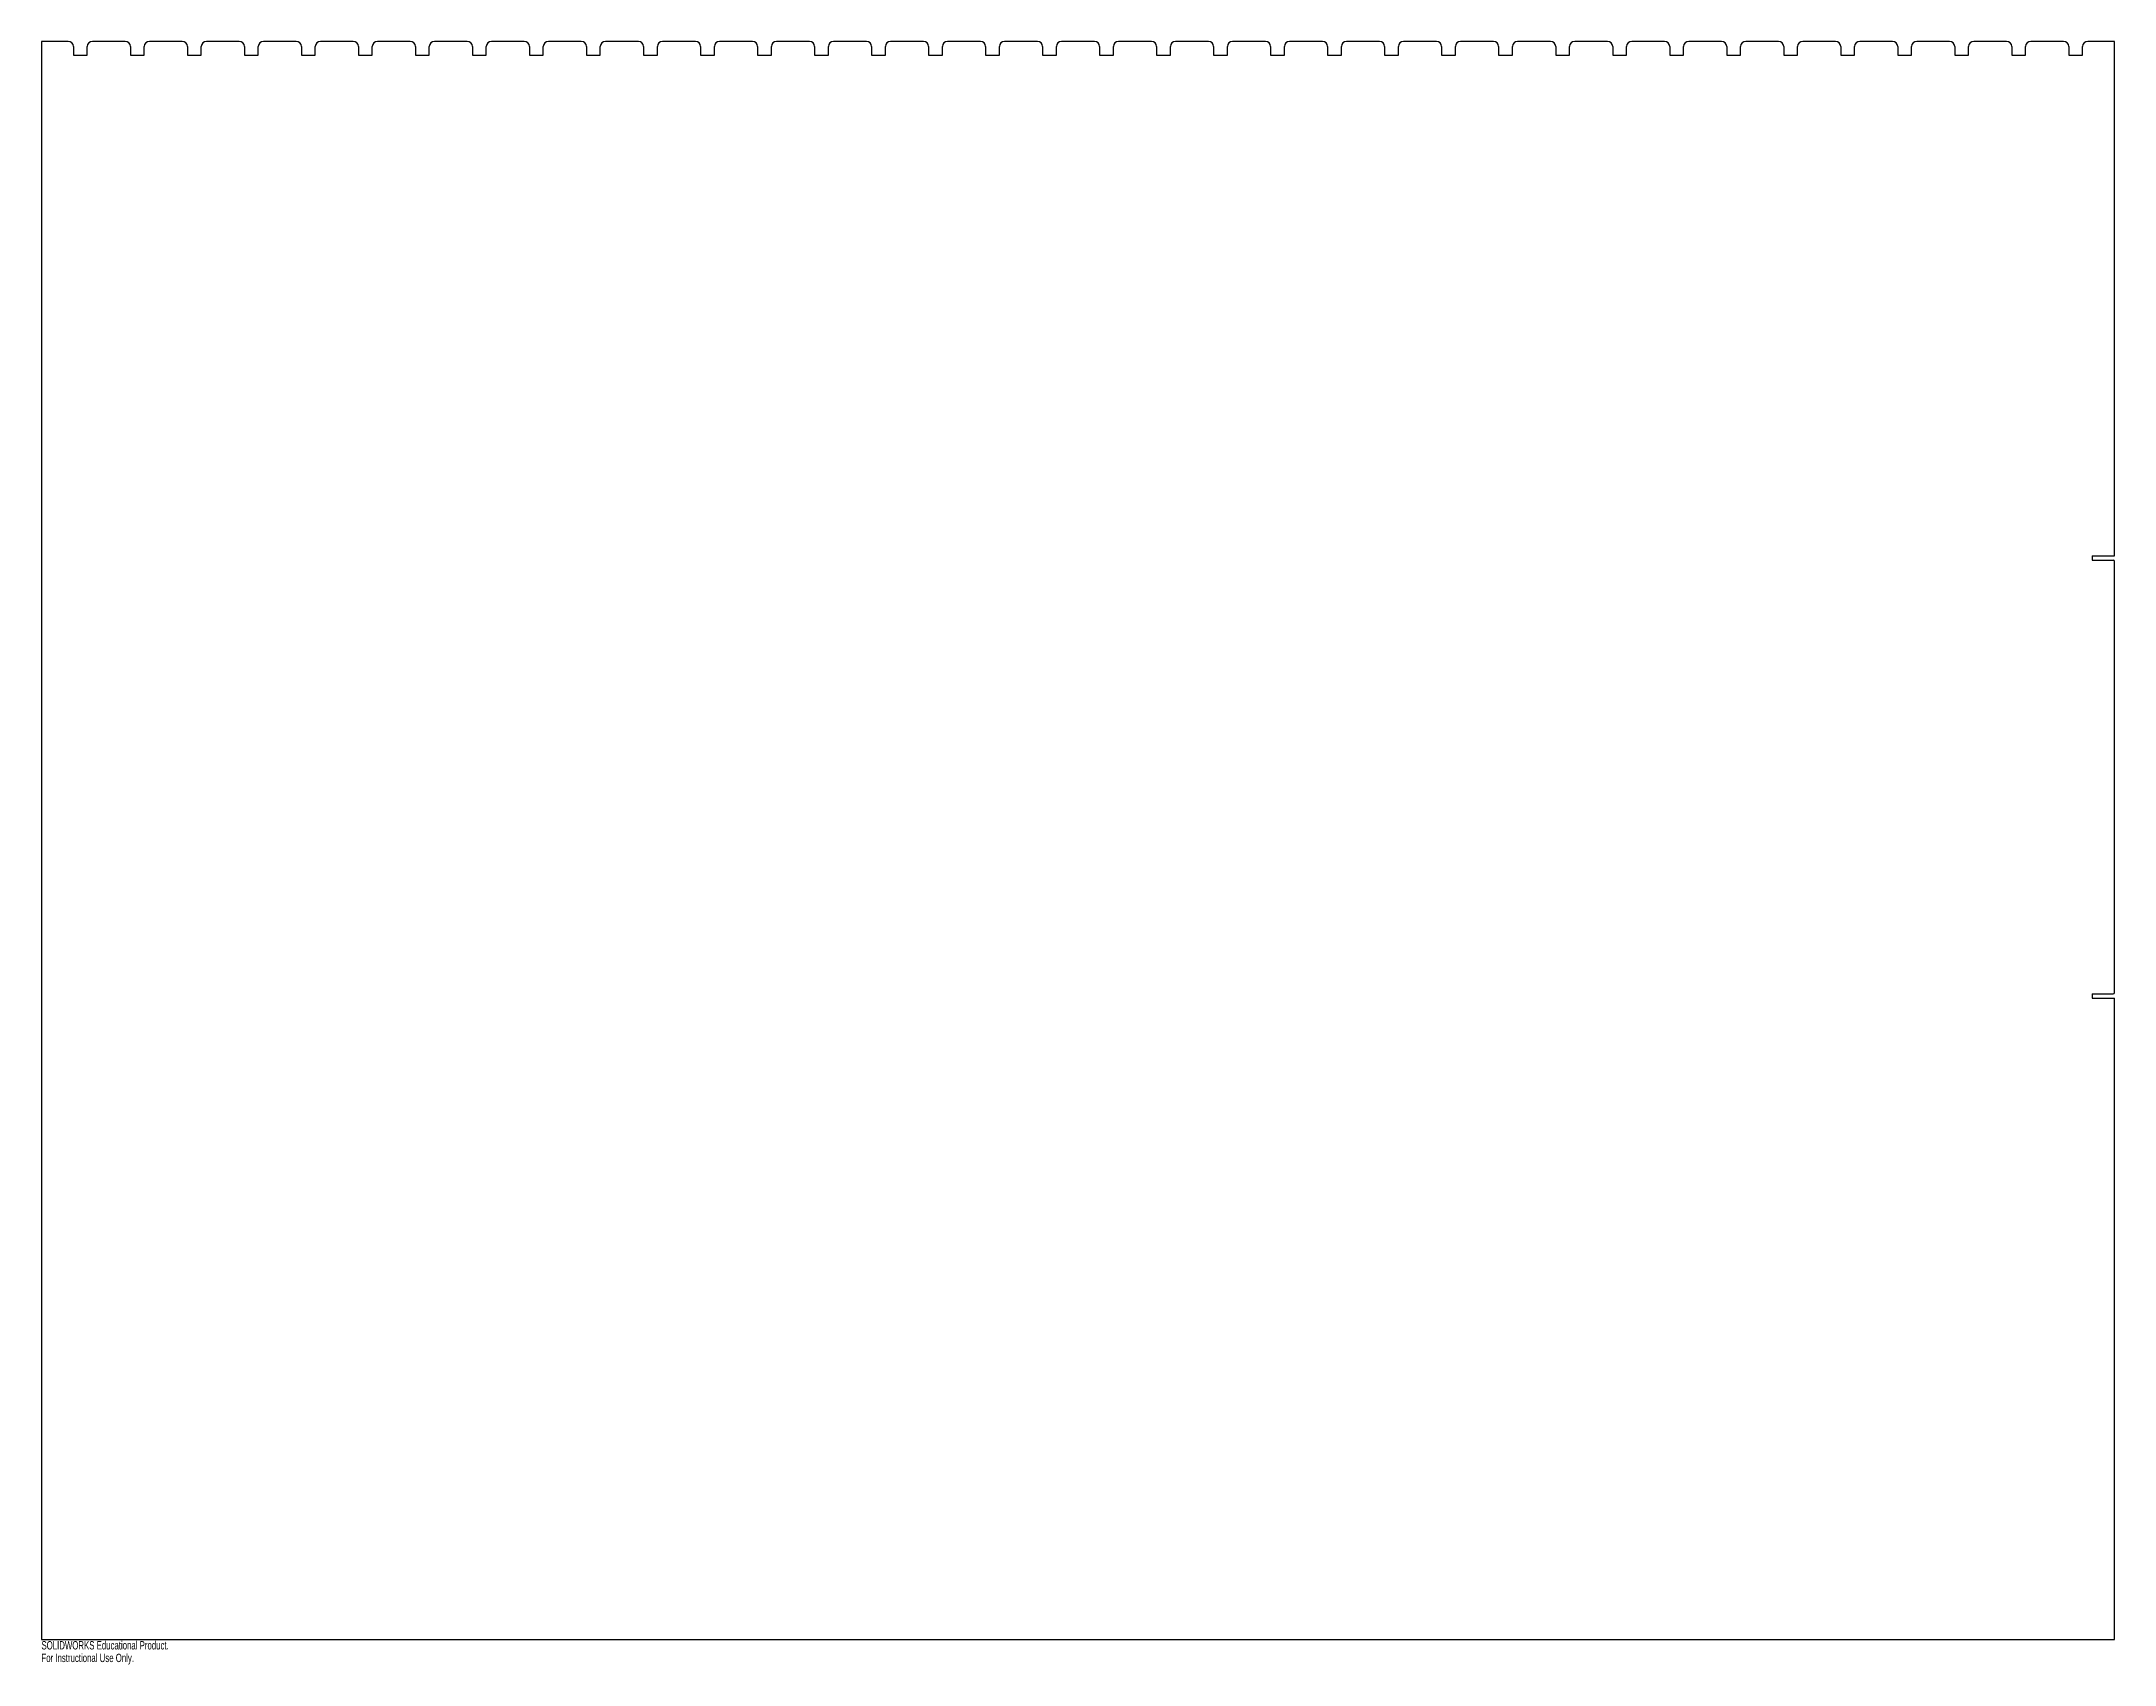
# Model space of a CAD drawing. Header units: millimetres. Extents: x -600 to 600, y -477 to 463.
import ezdxf

# ---------------------------------------------------------------- set-up
doc = ezdxf.new("R2010")
doc.units = ezdxf.units.MM
doc.styles.add('SLDTEXTSTYLE0', font='TXT', dxfattribs={"width": 0.7})

msp = doc.modelspace()

# ---------------------------------------------------------------- linework, layer by layer
at = {"color": 7, "linetype": 'Continuous', "lineweight": 25}
for p, q in [((-600, 462.5), (-600, -462.5)), ((-584.5, 462.5), (-600, 462.5)), ((-581.5, 459.5), (-581.5, 454.5)), ((-573.5, 454.5), (-573.5, 459.5)), ((-551.5, 462.5), (-570.5, 462.5)), ((-548.5, 459.5), (-548.5, 454.5)), ((-540.5, 454.5), (-540.5, 459.5)), ((-518.5, 462.5), (-537.5, 462.5)), ((-515.5, 459.5), (-515.5, 454.5)), ((-507.5, 454.5), (-507.5, 459.5)), ((-485.5, 462.5), (-504.5, 462.5)), ((-482.5, 459.5), (-482.5, 454.5)), ((-474.5, 454.5), (-474.5, 459.5)), ((-452.5, 462.5), (-471.5, 462.5)), ((-449.5, 459.5), (-449.5, 454.5)), ((-441.5, 454.5), (-441.5, 459.5)), ((-419.5, 462.5), (-438.5, 462.5)), ((-416.5, 459.5), (-416.5, 454.5)), ((-408.5, 454.5), (-408.5, 459.5)), ((-386.5, 462.5), (-405.5, 462.5)), ((-383.5, 459.5), (-383.5, 454.5)), ((-375.5, 454.5), (-375.5, 459.5)), ((-353.5, 462.5), (-372.5, 462.5)), ((-350.5, 459.5), (-350.5, 454.5)), ((-342.5, 454.5), (-342.5, 459.5)), ((-320.5, 462.5), (-339.5, 462.5)), ((-317.5, 459.5), (-317.5, 454.5)), ((-309.5, 454.5), (-309.5, 459.5)), ((-287.5, 462.5), (-306.5, 462.5)), ((-284.5, 459.5), (-284.5, 454.5)), ((-276.5, 454.5), (-276.5, 459.5)), ((-254.5, 462.5), (-273.5, 462.5)), ((-251.5, 459.5), (-251.5, 454.5)), ((-243.5, 454.5), (-243.5, 459.5)), ((-221.5, 462.5), (-240.5, 462.5)), ((-218.5, 459.5), (-218.5, 454.5)), ((-210.5, 454.5), (-210.5, 459.5)), ((-188.5, 462.5), (-207.5, 462.5)), ((-185.5, 459.5), (-185.5, 454.5)), ((-177.5, 454.5), (-177.5, 459.5)), ((-155.5, 462.5), (-174.5, 462.5)), ((-152.5, 459.5), (-152.5, 454.5)), ((-144.5, 454.5), (-144.5, 459.5)), ((-122.5, 462.5), (-141.5, 462.5)), ((-119.5, 459.5), (-119.5, 454.5)), ((-111.5, 454.5), (-111.5, 459.5)), ((-89.5, 462.5), (-108.5, 462.5)), ((-86.5, 459.5), (-86.5, 454.5)), ((-78.5, 454.5), (-78.5, 459.5)), ((-56.5, 462.5), (-75.5, 462.5)), ((-53.5, 459.5), (-53.5, 454.5)), ((-45.5, 454.5), (-45.5, 459.5)), ((-23.5, 462.5), (-42.5, 462.5)), ((-20.5, 459.5), (-20.5, 454.5)), ((-12.5, 454.5), (-12.5, 459.5)), ((9.5, 462.5), (-9.5, 462.5)), ((12.5, 459.5), (12.5, 454.5)), ((20.5, 454.5), (20.5, 459.5)), ((42.5, 462.5), (23.5, 462.5)), ((45.5, 459.5), (45.5, 454.5)), ((53.5, 454.5), (53.5, 459.5)), ((75.5, 462.5), (56.5, 462.5)), ((78.5, 459.5), (78.5, 454.5)), ((86.5, 454.5), (86.5, 459.5)), ((108.5, 462.5), (89.5, 462.5)), ((111.5, 459.5), (111.5, 454.5)), ((119.5, 454.5), (119.5, 459.5)), ((141.5, 462.5), (122.5, 462.5)), ((144.5, 459.5), (144.5, 454.5)), ((152.5, 454.5), (152.5, 459.5)), ((174.5, 462.5), (155.5, 462.5)), ((177.5, 459.5), (177.5, 454.5)), ((185.5, 454.5), (185.5, 459.5)), ((207.5, 462.5), (188.5, 462.5)), ((210.5, 459.5), (210.5, 454.5)), ((218.5, 454.5), (218.5, 459.5)), ((240.5, 462.5), (221.5, 462.5)), ((243.5, 459.5), (243.5, 454.5)), ((251.5, 454.5), (251.5, 459.5)), ((273.5, 462.5), (254.5, 462.5)), ((276.5, 459.5), (276.5, 454.5)), ((284.5, 454.5), (284.5, 459.5)), ((306.5, 462.5), (287.5, 462.5)), ((309.5, 459.5), (309.5, 454.5)), ((317.5, 454.5), (317.5, 459.5)), ((339.5, 462.5), (320.5, 462.5)), ((342.5, 459.5), (342.5, 454.5)), ((350.5, 454.5), (350.5, 459.5)), ((372.5, 462.5), (353.5, 462.5)), ((375.5, 459.5), (375.5, 454.5)), ((383.5, 454.5), (383.5, 459.5)), ((405.5, 462.5), (386.5, 462.5)), ((408.5, 459.5), (408.5, 454.5)), ((416.5, 454.5), (416.5, 459.5)), ((438.5, 462.5), (419.5, 462.5)), ((441.5, 459.5), (441.5, 454.5)), ((449.5, 454.5), (449.5, 459.5)), ((471.5, 462.5), (452.5, 462.5)), ((474.5, 459.5), (474.5, 454.5)), ((482.5, 454.5), (482.5, 459.5)), ((504.5, 462.5), (485.5, 462.5)), ((507.5, 459.5), (507.5, 454.5)), ((515.5, 454.5), (515.5, 459.5)), ((537.5, 462.5), (518.5, 462.5)), ((540.5, 459.5), (540.5, 454.5)), ((548.5, 454.5), (548.5, 459.5)), ((570.5, 462.5), (551.5, 462.5)), ((573.5, 459.5), (573.5, 454.5)), ((581.5, 454.5), (581.5, 459.5)), ((600, 462.5), (584.5, 462.5)), ((600, 164.8), (600, 462.5)), ((-581.5, 454.5), (-573.5, 454.5)), ((-548.5, 454.5), (-540.5, 454.5)), ((-515.5, 454.5), (-507.5, 454.5)), ((-482.5, 454.5), (-474.5, 454.5)), ((-449.5, 454.5), (-441.5, 454.5)), ((-416.5, 454.5), (-408.5, 454.5)), ((-383.5, 454.5), (-375.5, 454.5)), ((-350.5, 454.5), (-342.5, 454.5)), ((-317.5, 454.5), (-309.5, 454.5)), ((-284.5, 454.5), (-276.5, 454.5)), ((-251.5, 454.5), (-243.5, 454.5)), ((-218.5, 454.5), (-210.5, 454.5)), ((-185.5, 454.5), (-177.5, 454.5)), ((-152.5, 454.5), (-144.5, 454.5)), ((-119.5, 454.5), (-111.5, 454.5)), ((-86.5, 454.5), (-78.5, 454.5)), ((-53.5, 454.5), (-45.5, 454.5)), ((-20.5, 454.5), (-12.5, 454.5)), ((12.5, 454.5), (20.5, 454.5)), ((45.5, 454.5), (53.5, 454.5)), ((78.5, 454.5), (86.5, 454.5)), ((111.5, 454.5), (119.5, 454.5)), ((144.5, 454.5), (152.5, 454.5)), ((177.5, 454.5), (185.5, 454.5)), ((210.5, 454.5), (218.5, 454.5)), ((243.5, 454.5), (251.5, 454.5)), ((276.5, 454.5), (284.5, 454.5)), ((309.5, 454.5), (317.5, 454.5)), ((342.5, 454.5), (350.5, 454.5)), ((375.5, 454.5), (383.5, 454.5)), ((408.5, 454.5), (416.5, 454.5)), ((441.5, 454.5), (449.5, 454.5)), ((474.5, 454.5), (482.5, 454.5)), ((507.5, 454.5), (515.5, 454.5)), ((540.5, 454.5), (548.5, 454.5)), ((573.5, 454.5), (581.5, 454.5)), ((587, 164.8), (600, 164.8)), ((587, 164.8), (587, 162.3)), ((587, 162.3), (599.3, 162.3)), ((600, -88), (600, 161.5)), ((587, -88.8), (599.3, -88.8)), ((587, -88.8), (587, -91.3)), ((587, -91.3), (600, -91.3)), ((600, -462.5), (600, -91.3)), ((-600, -462.5), (600, -462.5))]:
    msp.add_line(p, q, dxfattribs=at)
for centre, radius, start, end in [((-584.5, 459.5), 3, 0, 90), ((-570.5, 459.5), 3, 90, 180), ((-551.5, 459.5), 3, 360, 90), ((-537.5, 459.5), 3, 90, 180), ((-518.5, 459.5), 3, 0, 90), ((-504.5, 459.5), 3, 90, 180), ((-485.5, 459.5), 3, 0, 90), ((-471.5, 459.5), 3, 90, 180), ((-452.5, 459.5), 3, 0, 90), ((-438.5, 459.5), 3, 90, 180), ((-419.5, 459.5), 3, 0, 90), ((-405.5, 459.5), 3, 90, 180), ((-386.5, 459.5), 3, 0, 90), ((-372.5, 459.5), 3, 90, 180), ((-353.5, 459.5), 3, 0, 90), ((-339.5, 459.5), 3, 90, 180), ((-320.5, 459.5), 3, 0, 90), ((-306.5, 459.5), 3, 90, 180), ((-287.5, 459.5), 3, 0, 90), ((-273.5, 459.5), 3, 90, 180), ((-254.5, 459.5), 3, 0, 90), ((-240.5, 459.5), 3, 90, 180), ((-221.5, 459.5), 3, 0, 90), ((-207.5, 459.5), 3, 90, 180), ((-188.5, 459.5), 3, 0, 90), ((-174.5, 459.5), 3, 90, 180), ((-155.5, 459.5), 3, 0, 90), ((-141.5, 459.5), 3, 90, 180), ((-122.5, 459.5), 3, 0, 90), ((-108.5, 459.5), 3, 90, 180), ((-89.5, 459.5), 3, 0, 90), ((-75.5, 459.5), 3, 90, 180), ((-56.5, 459.5), 3, 0, 90), ((-42.5, 459.5), 3, 90, 180), ((-23.5, 459.5), 3, 0, 90), ((-9.5, 459.5), 3, 90, 180), ((9.5, 459.5), 3, 0, 90), ((23.5, 459.5), 3, 90, 180), ((42.5, 459.5), 3, 0, 90), ((56.5, 459.5), 3, 90, 180), ((75.5, 459.5), 3, 0, 90), ((89.5, 459.5), 3, 90, 180), ((108.5, 459.5), 3, 0, 90), ((122.5, 459.5), 3, 90, 180), ((141.5, 459.5), 3, 0, 90), ((155.5, 459.5), 3, 90, 180), ((174.5, 459.5), 3, 360, 90), ((188.5, 459.5), 3, 90, 180), ((207.5, 459.5), 3, 0, 90), ((221.5, 459.5), 3, 90, 180), ((240.5, 459.5), 3, 0, 90), ((254.5, 459.5), 3, 90, 180), ((273.5, 459.5), 3, 0, 90), ((287.5, 459.5), 3, 90, 180), ((306.5, 459.5), 3, 0, 90), ((320.5, 459.5), 3, 90, 180), ((339.5, 459.5), 3, 0, 90), ((353.5, 459.5), 3, 90, 180), ((372.5, 459.5), 3, 0, 90), ((386.5, 459.5), 3, 90, 180), ((405.5, 459.5), 3, 0, 90), ((419.5, 459.5), 3, 90, 180), ((438.5, 459.5), 3, 360, 90), ((452.5, 459.5), 3, 90, 180), ((471.5, 459.5), 3, 0, 90), ((485.5, 459.5), 3, 90, 180), ((504.5, 459.5), 3, 0, 90), ((518.5, 459.5), 3, 90, 180), ((537.5, 459.5), 3, 0, 90), ((551.5, 459.5), 3, 90, 180), ((570.5, 459.5), 3, 0, 90), ((584.5, 459.5), 3, 90, 180), ((599.3, 161.5), 0.74, 360, 90), ((599.3, -88), 0.74, 270, 360)]:
    msp.add_arc(centre, radius, start, end, dxfattribs=at)

# ---------------------------------------------------------------- texts
at = {"color": 7, "linetype": 'Continuous', "char_height": 4.834, "attachment_point": 1, "style": 'SLDTEXTSTYLE0'}
for s, insert in [('SOLIDWORKS Educational Product.', (-600, -463.5)), ('For Instructional Use Only.', (-600, -470.8))]:
    msp.add_mtext(s, dxfattribs=dict(at, insert=insert))

doc.saveas('drawing.dxf')
